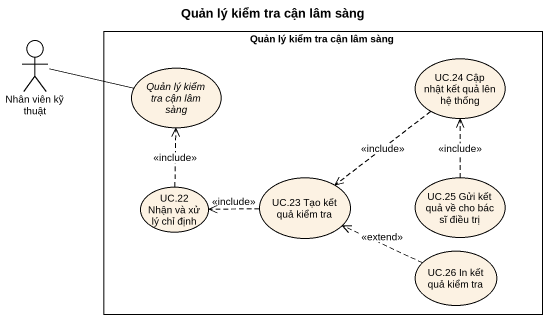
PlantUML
@startuml
title Quản lý kiểm tra cận lâm sàng
actor "Nhân viên kỹ thuật" as Nhân_viên_kỹ_thuật
rectangle "Quản lý kiểm tra cận lâm sàng" as Quản_lý_kiểm_tra_cận_lâm {
  usecase "Quản lý kiểm tra cận lâm sàng" as Quản_lý_kiểm_tra_cận_lâm_2
  usecase "UC.24 Cập nhật kết quả lên hệ thống" as UC_24_Cập_nhật_kết_quả_lên
  usecase "UC.22 Nhận và xử lý chỉ định" as UC_22_Nhận_và_xử_lý_chỉ_định
  usecase "UC.23 Tạo kết quả kiểm tra" as UC_23_Tạo_kết_quả_kiểm_tra
  usecase "UC.25 Gửi kết quả về cho bác sĩ điều trị" as UC_25_Gửi_kết_quả_về_cho
  usecase "UC.26 In kết quả kiểm tra" as UC_26_In_kết_quả_kiểm_tra
}
Nhân_viên_kỹ_thuật -right- Quản_lý_kiểm_tra_cận_lâm_2
UC_24_Cập_nhật_kết_quả_lên ..> UC_23_Tạo_kết_quả_kiểm_tra : <<include>>
UC_22_Nhận_và_xử_lý_chỉ_định .up.> Quản_lý_kiểm_tra_cận_lâm_2 : <<include>>
UC_23_Tạo_kết_quả_kiểm_tra .left.> UC_22_Nhận_và_xử_lý_chỉ_định : <<include>>
UC_25_Gửi_kết_quả_về_cho .up.> UC_24_Cập_nhật_kết_quả_lên : <<include>>
UC_26_In_kết_quả_kiểm_tra .left.> UC_23_Tạo_kết_quả_kiểm_tra : <<extend>>
@enduml
